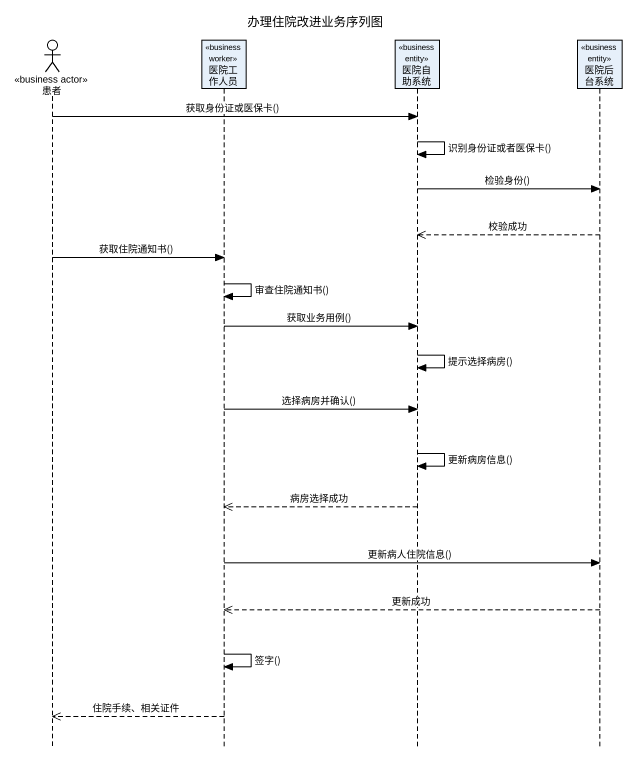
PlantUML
@startuml
title 办理住院改进业务序列图
hide footbox
actor 患者 <<business actor>>
participant 医院工作人员 <<business worker>>
participant 医院自助系统 <<business entity>>
participant 医院后台系统 <<business entity>>

患者 -> 医院自助系统 : 获取身份证或医保卡()
医院自助系统 -> 医院自助系统 : 识别身份证或者医保卡()
医院自助系统 -> 医院后台系统 : 检验身份()
医院后台系统 -->> 医院自助系统 : 校验成功
患者 -> 医院工作人员 : 获取住院通知书()
医院工作人员 -> 医院工作人员 : 审查住院通知书()
医院工作人员 -> 医院自助系统 : 获取业务用例()
医院自助系统 -> 医院自助系统 : 提示选择病房()
医院工作人员 -> 医院自助系统 : 选择病房并确认()
医院自助系统 -> 医院自助系统 : 更新病房信息()
医院自助系统 -->> 医院工作人员 : 病房选择成功
医院工作人员 -> 医院后台系统 : 更新病人住院信息()
医院后台系统 -->> 医院工作人员 : 更新成功
医院工作人员 -> 医院工作人员 : 签字()
医院工作人员 -->> 患者 : 住院手续、相关证件
@enduml
